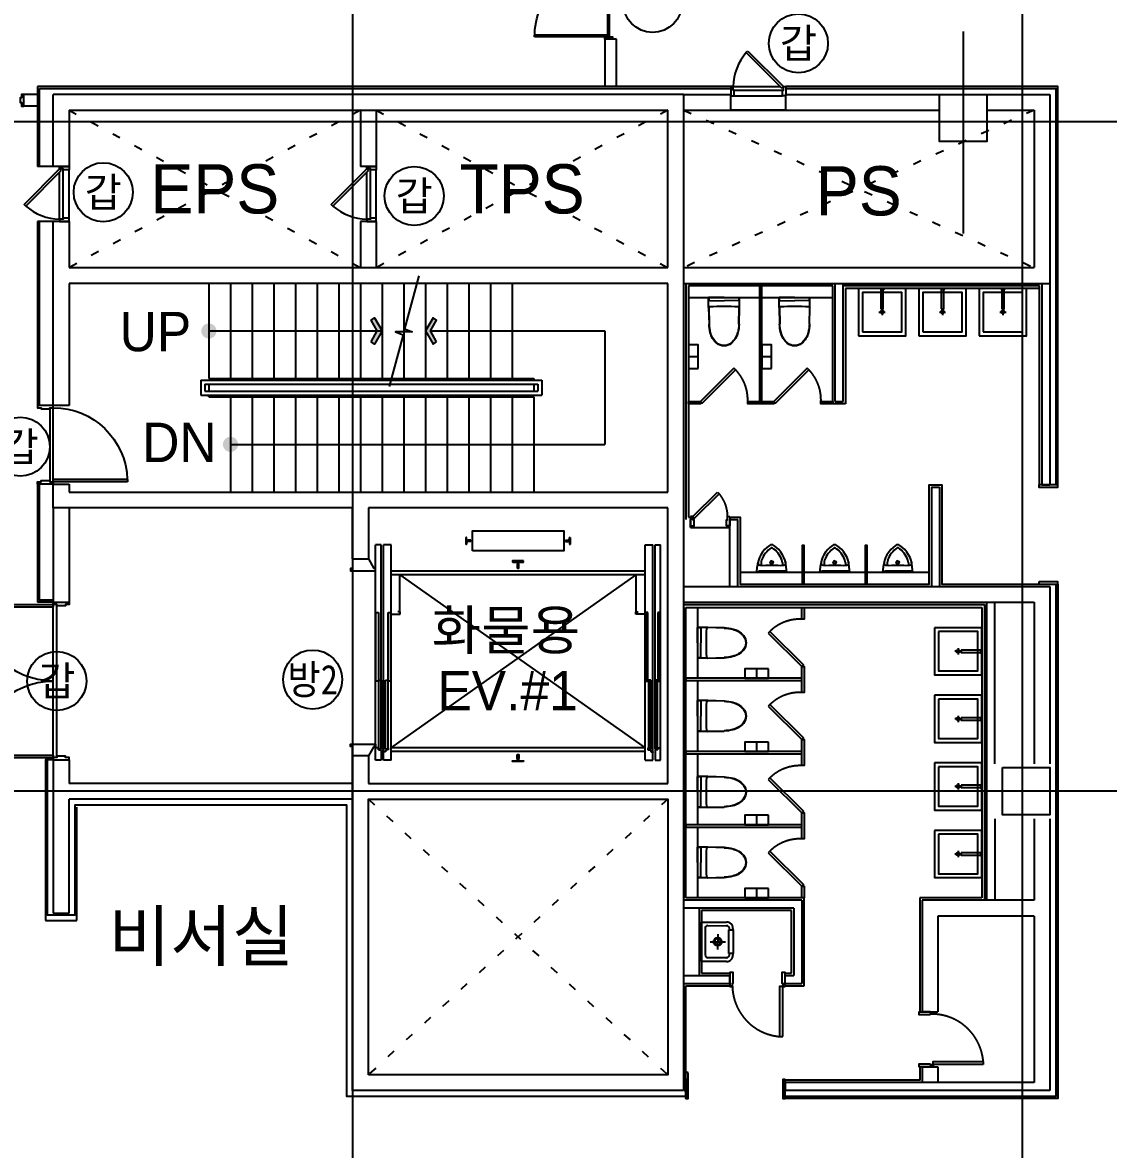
# Model space of a CAD drawing. Header units: metres. Extents: x 630750 to 860239, y 578133 to 726633.
# Drawn here: x 750314 to 764099, y 671261 to 685572 of the extents above; entities that cross this region are included whole.
import ezdxf
from ezdxf.enums import TextEntityAlignment as Align

# ---------------------------------------------------------------- set-up
doc = ezdxf.new("R2010")
doc.units = ezdxf.units.M
doc.header["$LTSCALE"] = 300
for name, pattern in [('DASHDOT', [25.4, 12.7, -6.35, 0, -6.35]), ('HID1', [0.375, 0.25, -0.125]), ('HIDDEN-1', [1.4, 0.35, -0.7, 0.35]), ('업무시설_xr-base$0$CONTINOUS', [0])]:
    doc.linetypes.add(name, pattern=pattern)
doc.layers.get('Defpoints').update_dxf_attribs({"color": 8})
for name, color, linetype in [('A-CEN-1', 1, 'Continuous'), ('A-CON', 2, 'Continuous'), ('A-DOR', 4, 'Continuous'), ('A-ELE-9', 9, 'Continuous'), ('A-ELEV', 4, 'Continuous'), ('A-ELEV-FIXT', 5, 'Continuous'), ('A-HAT-1', 9, 'Continuous'), ('A-HAT-2', 8, 'Continuous'), ('A-STAIR', 4, 'Continuous'), ('A-SYM1', 7, 'Continuous'), ('A-TXT', 3, 'Continuous'), ('A-TXT-S', 3, 'Continuous'), ('A-WAL-BLK', 3, 'Continuous'), ('A-WAL-DW', 7, 'Continuous'), ('A-WALL-CONC', 2, 'Continuous'), ('A-WIN-GLASS', 4, 'Continuous'), ('DOR', 4, 'Continuous'), ('elevator', 7, 'Continuous'), ('INT', 117, 'Continuous'), ('KUK-DOOR', 4, 'Continuous'), ('KUK-DOOR-FRAME', 4, 'Continuous'), ('KUK-TOILET-cubicle', 4, 'Continuous'), ('KUK-TOILET-equip', 5, 'Continuous'), ('KUK-TOILET-fu', 6, 'Continuous'), ('KUK-TOILET-wash', 6, 'Continuous'), ('KUK-WALL-DRYWALL', 4, 'Continuous'), ('KUK-WALL-FIN 1', 30, 'Continuous'), ('KUK-WALL-FIN2', 31, 'Continuous'), ('블럭', 7, 'Continuous')]:
    doc.layers.add(name, color=color, linetype=linetype)
doc.styles.add('TEXT', font='')
doc.styles.add('돋움', font='')
doc.styles.get('TEXT').set_extended_font_data('DotumChe')
doc.styles.get('돋움').set_extended_font_data('Dotum')

# ---------------------------------------------------------------- blocks, each defined once
blk = doc.blocks.new('dor-2000')
at = {"layer": 'A-DOR'}
for p, q in [((30, 1150), (30, 180)), ((31, 1150), (30, 1150)), ((60, 1150), (60, 180)), ((1940, 1150), (1940, 180)), ((1969, 1150), (1970, 1150)), ((1970, 1150), (1970, 180)), ((30, 180), (60, 180)), ((1940, 180), (1970, 180))]:
    blk.add_line(p, q, dxfattribs=at)
for points in [[(0, 180), (0, -20), (30, -20), (30, 25), (45, 25), (45, 135), (30, 135), (30, 180)], [(2000, 180), (2000, -20), (1970, -20), (1970, 25), (1955, 25), (1955, 135), (1970, 135), (1970, 180)]]:
    blk.add_lwpolyline(points, close=True, dxfattribs=at)
for centre, start, end in [((30, 180), 360, 90), ((1970, 180), 90, 180)]:
    blk.add_arc(centre, 970, start, end, dxfattribs=at)
at = {"layer": 'DOR', "color": 9}
for points in [[(1970, 180), (30, 180)], [(1970, 135), (30, 135)]]:
    blk.add_lwpolyline(points, dxfattribs=at)
blk = doc.blocks.new('DOOR_GLASS2')
at = {"layer": 'A-DOR', "color": 5}
blk.add_arc((2877563, 589745), 940, 16.6479, 106.6479, dxfattribs=at)
at = {"layer": 'A-WIN-GLASS'}
for p, q in [((2877557, 589764), (2878457, 590033)), ((2877563, 589745), (2878463, 590014)), ((2878463, 590014), (2878458, 590033)), ((2877563, 589745), (2877557, 589764))]:
    blk.add_line(p, q, dxfattribs=at)
for points in [[(2877341, 590659), (2877333, 590688), (2877237, 590660), (2877246, 590631), (2877341, 590659)], [(2877619, 589730), (2877611, 589759), (2877515, 589730), (2877524, 589701), (2877619, 589730)]]:
    blk.add_lwpolyline(points, dxfattribs=at)
at = {"layer": 'DOR', "color": 8}
for p, q in [((2877553, 589742), (2877284, 590642)), ((2877572, 589747), (2877303, 590648))]:
    blk.add_line(p, q, dxfattribs=at)
blk = doc.blocks.new('dor-1000x200conc')
at = {"layer": 'A-DOR'}
for p, q in [((30, 1140), (30, 200)), ((60, 1140), (30, 1140)), ((60, 1140), (60, 200)), ((30, 200), (60, 200))]:
    blk.add_line(p, q, dxfattribs=at)
for points in [[(0, 200), (0, 0), (30, 0), (30, 45), (45, 45), (45, 155), (30, 155), (30, 200)], [(1000, 200), (1000, 0), (970, 0), (970, 45), (955, 45), (955, 155), (970, 155), (970, 200)]]:
    blk.add_lwpolyline(points, close=True, dxfattribs=at)
blk.add_arc((30, 200), 940, 0, 88.1729, dxfattribs=at)
at = {"layer": 'DOR', "color": 9}
for points in [[(30, 200), (970, 200)], [(955, 155), (45, 155)]]:
    blk.add_lwpolyline(points, dxfattribs=at)
blk = doc.blocks.new('dor-700')
at = {"layer": 'A-DOR'}
for p, q in [((197, 553), (218, 574)), ((218, 574), (670, 123)), ((197, 553), (649, 102)), ((670, 123), (649, 102))]:
    blk.add_line(p, q, dxfattribs=at)
for points in [[(0, 123), (0, 3), (45, 3), (45, 78), (30, 78), (30, 123)], [(700, 123), (700, 3), (655, 3), (655, 78), (670, 78), (670, 123)]]:
    blk.add_lwpolyline(points, close=True, dxfattribs=at)
blk.add_arc((715, 104), 686, 139.1042, 178.3732, dxfattribs=at)
at = {"layer": 'DOR', "color": 9}
for points in [[(30, 123), (627, 123)], [(45, 78), (655, 78)], [(45, 3), (655, 3)]]:
    blk.add_lwpolyline(points, dxfattribs=at)
blk = doc.blocks.new('화물1')
at = {"layer": 'A-ELEV-FIXT'}
for p, q in [((2227693, 525810), (2227693, 525721)), ((2227697, 525810), (2227693, 525810)), ((2227704, 525775), (2227700, 525807)), ((2229005, 525775), (2229009, 525807)), ((2229013, 525810), (2229017, 525810)), ((2229017, 525810), (2229017, 525721)), ((2226546, 522981), (2226546, 525715)), ((2226616, 525715), (2226546, 525715)), ((2226616, 523121), (2226616, 525715)), ((2226646, 522981), (2226646, 525715)), ((2226742, 525715), (2226646, 525715)), ((2226742, 522981), (2226742, 525715)), ((2227697, 525721), (2227693, 525721)), ((2227704, 525756), (2227700, 525725)), ((2227718, 525770), (2227709, 525770)), ((2227718, 525761), (2227709, 525761)), ((2227754, 525774), (2227723, 525774)), ((2227754, 525758), (2227723, 525758)), ((2227755, 525773), (2227754, 525774)), ((2227754, 525758), (2227755, 525759)), ((2227755, 525773), (2227755, 525759)), ((2228955, 525773), (2228956, 525774)), ((2228955, 525773), (2228955, 525759)), ((2228956, 525758), (2228955, 525759)), ((2228956, 525774), (2228987, 525774)), ((2228956, 525758), (2228987, 525758)), ((2228991, 525770), (2229000, 525770)), ((2228991, 525761), (2229000, 525761)), ((2229005, 525756), (2229009, 525725)), ((2229013, 525721), (2229017, 525721)), ((2229968, 522981), (2229968, 525715)), ((2229968, 525715), (2230064, 525715)), ((2230064, 522981), (2230064, 525715)), ((2230094, 523121), (2230094, 525715)), ((2230094, 525715), (2230164, 525715)), ((2230164, 522981), (2230164, 525715)), ((2229968, 525381), (2226742, 525381)), ((2229968, 525336), (2226742, 525336)), ((2226855, 524866), (2226855, 525336)), ((2229855, 524866), (2229855, 525336)), ((2226742, 524866), (2226752, 524866)), ((2226742, 524836), (2226742, 524866)), ((2226742, 524836), (2226860, 524836)), ((2226860, 524866), (2226830, 524866)), ((2226860, 524836), (2226860, 524866)), ((2229850, 524836), (2229850, 524866)), ((2229850, 524866), (2229880, 524866)), ((2229968, 524836), (2229850, 524836)), ((2229968, 524866), (2229958, 524866)), ((2229968, 524836), (2229968, 524866)), ((2226582, 523136), (2226547, 523136)), ((2226582, 523111), (2226582, 523136)), ((2226582, 523111), (2226616, 523111)), ((2226616, 523111), (2226616, 522981)), ((2226646, 523086), (2226646, 523076)), ((2226670, 523086), (2226646, 523086)), ((2226706, 523111), (2226670, 523111)), ((2226670, 523111), (2226670, 523086)), ((2226706, 523136), (2226706, 523111)), ((2229968, 523136), (2226742, 523136)), ((2229968, 523091), (2226742, 523091)), ((2230004, 523136), (2230004, 523111)), ((2230004, 523111), (2230040, 523111)), ((2230040, 523111), (2230040, 523086)), ((2230040, 523086), (2230064, 523086)), ((2230064, 523086), (2230064, 523076)), ((2230128, 523111), (2230094, 523111)), ((2230094, 523111), (2230094, 522981)), ((2230128, 523111), (2230128, 523136)), ((2230128, 523136), (2230163, 523136)), ((2226616, 522981), (2226546, 522981)), ((2226742, 522981), (2226646, 522981)), ((2229968, 522981), (2230064, 522981)), ((2230094, 522981), (2230164, 522981))]:
    blk.add_line(p, q, dxfattribs=at)
at = {"layer": 'A-ELEV-FIXT', "color": 8}
for p, q in [((2226742, 523136), (2229855, 525336)), ((2226855, 525336), (2229968, 523136))]:
    blk.add_line(p, q, dxfattribs=at)
at = {"layer": 'A-ELEV-FIXT', "linetype": 'Continuous'}
for p, q in [((2226551, 523983), (2226551, 524858)), ((2226551, 524858), (2226581, 524858)), ((2226581, 524858), (2226581, 523983)), ((2226707, 523983), (2226707, 524858)), ((2226707, 524858), (2226737, 524858)), ((2226737, 524858), (2226737, 523983)), ((2230003, 524858), (2229973, 524858)), ((2229973, 524858), (2229973, 523983)), ((2230003, 523983), (2230003, 524858)), ((2230159, 524858), (2230129, 524858)), ((2230129, 524858), (2230129, 523983)), ((2230159, 523983), (2230159, 524858)), ((2226581, 523983), (2226551, 523983)), ((2226587, 523121), (2226587, 523996)), ((2226587, 523996), (2226616, 523996)), ((2226616, 523996), (2226616, 523121)), ((2226671, 523121), (2226671, 523996)), ((2226671, 523996), (2226701, 523996)), ((2226701, 523996), (2226701, 523121)), ((2226737, 523983), (2226707, 523983)), ((2229973, 523983), (2230003, 523983)), ((2230009, 523996), (2230009, 523121)), ((2230039, 523996), (2230009, 523996)), ((2230039, 523121), (2230039, 523996)), ((2230094, 523996), (2230094, 523121)), ((2230123, 523996), (2230094, 523996)), ((2230123, 523121), (2230123, 523996)), ((2230129, 523983), (2230159, 523983)), ((2226616, 523121), (2226587, 523121)), ((2226701, 523121), (2226671, 523121)), ((2230009, 523121), (2230039, 523121)), ((2230094, 523121), (2230123, 523121))]:
    blk.add_line(p, q, dxfattribs=at)
at = {"layer": 'A-ELEV-FIXT'}
blk.add_lwpolyline([(2227775, 525641), (2227775, 525891), (2228935, 525891), (2228935, 525641)], close=True, dxfattribs=at)
for points in [[(2228425, 525510), (2228285, 525510), (2228285, 525499, 0.396891), (2228287, 525497), (2228345, 525494), (2228348, 525491), (2228348, 525475), (2228345, 525471), (2228345, 525422), (2228346, 525421), (2228363, 525421), (2228364, 525422), (2228364, 525471), (2228361, 525475), (2228361, 525491), (2228364, 525494), (2228422, 525497, 0.396891), (2228425, 525499)], [(2228425, 522962), (2228285, 522962), (2228285, 522972, -0.396891), (2228287, 522974), (2228345, 522977), (2228348, 522981), (2228348, 522997), (2228345, 523000), (2228345, 523050), (2228346, 523051), (2228363, 523051), (2228364, 523050), (2228364, 523000), (2228361, 522997), (2228361, 522981), (2228364, 522977), (2228422, 522974, -0.396891), (2228425, 522972)]]:
    blk.add_lwpolyline(points, format="xyb", close=True, dxfattribs=at)
for centre, radius, start, end in [((2227697, 525807), 3.5, 0, 90), ((2229013, 525807), 3.5, 90, 180), ((2227697, 525725), 3.5, 270, 0), ((2227709, 525775), 5, 180, 270), ((2227709, 525775), 5, 180, 270), ((2227709, 525756), 5, 90, 180), ((2227709, 525756), 5, 90, 180), ((2227718, 525775), 5, 270, 339.5127), ((2227718, 525756), 5, 20.4873, 90), ((2228991, 525775), 5, 200.4873, 270), ((2228991, 525756), 5, 90, 159.5127), ((2229000, 525775), 5, 270, 0), ((2229000, 525775), 5, 270, 0), ((2229000, 525756), 5, 0, 90), ((2229000, 525756), 5, 0, 90), ((2229013, 525725), 3.5, 180, 270)]:
    blk.add_arc(centre, radius, start, end, dxfattribs=at)
blk = doc.blocks.new('TO')
at = {"layer": 'KUK-TOILET-fu'}
for p, q in [((-380183, 185922), (-379979, 185866)), ((-380182, 185919), (-379978, 185863)), ((-379979, 185866), (-379857, 185829)), ((-379900, 185827), (-379953, 185654)), ((-379914, 185642), (-379857, 185829)), ((-379888, 185833), (-379859, 185825)), ((-380005, 185480), (-379953, 185654)), ((-379914, 185642), (-379971, 185454)), ((-380093, 185491), (-380293, 185558)), ((-380090, 185493), (-380290, 185560)), ((-380093, 185491), (-379971, 185454)), ((-379999, 185468), (-379970, 185459))]:
    blk.add_line(p, q, dxfattribs=at)
for centre, radius, start, end in [((-380304, 185682), 258, 87.3334, 122.4143), ((-380302, 185681), 255, 87.3334, 122.4143), ((-380316, 185437), 503, 74.6507, 87.3334), ((-380314, 185437), 500, 74.6507, 87.3334), ((-380366, 185779), 143, 163.12, 203.8257), ((-380364, 185778), 140, 163.12, 203.8257), ((-380366, 185779), 143, 122.4143, 163.12), ((-380364, 185778), 140, 122.4143, 163.12), ((-383595, 186759), 3736, 343.12, 345.9346), ((-379982, 185854), 13, 71.7775, 74.6507), ((-379980, 185853), 10, 345.9346, 74.6507), ((-379891, 185824), 10, 73.12, 163.12), ((-380261, 185825), 258, 203.8257, 238.9066), ((-380259, 185825), 255, 203.8257, 238.9066), ((-383595, 186759), 3736, 340.3054, 343.12), ((-380134, 186035), 503, 238.9066, 251.5893), ((-380132, 186035), 500, 238.9066, 251.5893), ((-380089, 185504), 13, 251.5893, 254.4625), ((-380087, 185503), 10, 251.5893, 340.3054), ((-379996, 185477), 10, 163.12, 253.12)]:
    blk.add_arc(centre, radius, start, end, dxfattribs=at)
blk = doc.blocks.new('TO2')
at = {"layer": 'KUK-TOILET-fu'}
for p, q in [((-383176, 186200), (-383176, 186580)), ((-383176, 186580), (-383107, 186573)), ((-383163, 186560), (-383176, 186560)), ((-383163, 186220), (-383163, 186560)), ((-383054, 186524), (-383087, 186524)), ((-383044, 186562), (-383067, 186562)), ((-383061, 186405), (-383061, 186375)), ((-383055, 186411), (-383052, 186411)), ((-383055, 186369), (-383052, 186369)), ((-383163, 186220), (-383176, 186220)), ((-383176, 186200), (-383107, 186206)), ((-383054, 186255), (-383087, 186255)), ((-383044, 186217), (-383067, 186217))]:
    blk.add_line(p, q, dxfattribs=at)
for centre, radius, start, end in [((-383127, 186222), 352, 33.7785, 86.7014), ((-383067, 186542), 20, 90, 178.5039), ((-377227, 186505), 5860, 179.6271, 181.1233), ((-383054, 186424), 100, 70.2929, 90), ((-383044, 186512), 50, 74.0732, 90), ((-383127, 186222), 315, 33.7785, 70.2929), ((-383127, 186558), 352, 273.2986, 326.2215), ((-377227, 186275), 5860, 178.8767, 180.3729), ((-383055, 186405), 6, 90, 180), ((-383055, 186375), 6, 180, 270), ((-383052, 186390), 21, 270, 90), ((-383127, 186558), 315, 289.7071, 326.2215), ((-382876, 186390), 13, 0, 33.7785), ((-382876, 186390), 13, 326.2215, 0), ((-382876, 186390), 50, 0, 33.7785), ((-382876, 186390), 50, 326.2215, 0), ((-383067, 186237), 20, 181.4961, 270), ((-383054, 186355), 100, 270, 289.7071), ((-383044, 186267), 50, 270, 285.9268)]:
    blk.add_arc(centre, radius, start, end, dxfattribs=at)
blk = doc.blocks.new('TO3')
at = {"layer": 'KUK-TOILET-fu'}
for p, q in [((-379065, 186769), (-378973, 187072)), ((-379000, 186833), (-378930, 187059)), ((-378886, 187082), (-378869, 187077)), ((-378873, 187125), (-378856, 187120)), ((-378871, 187073), (-378855, 187124)), ((-378582, 186985), (-378871, 187073)), ((-378855, 187124), (-378567, 187036)), ((-378861, 186921), (-378675, 186863)), ((-378797, 186799), (-378740, 186985)), ((-378540, 186940), (-378609, 186714)), ((-378495, 186926), (-378587, 186623)), ((-378567, 187036), (-378582, 186985)), ((-378581, 186989), (-378564, 186984)), ((-378568, 187032), (-378548, 187025)), ((-378587, 186623), (-379065, 186769)), ((-378976, 186789), (-378654, 186690))]:
    blk.add_line(p, q, dxfattribs=at)
for radius in [53.1, 39.9]:
    blk.add_circle((-378768, 186892), radius, dxfattribs=at)
for centre, radius, start, end in [((-378897, 187049), 79.8, 73, 163), ((-378897, 187049), 35.5, 73, 163), ((-378574, 186950), 35.5, 343, 73), ((-378571, 186949), 79.8, 343, 73), ((-378966, 186822), 35.5, 163, 253), ((-378643, 186724), 35.5, 253, 343)]:
    blk.add_arc(centre, radius, start, end, dxfattribs=at)

msp = doc.modelspace()

# ---------------------------------------------------------------- hatches: boundary and pattern name
at = {"layer": 'A-SYM1'}
for points in [[(754784.009, 681490.008), (754737.821, 681516.674), (754817.821, 681655.239), (754737.821, 681793.803), (754784.009, 681820.469), (754879.405, 681655.239)], [(755524.801, 681490.008), (755570.989, 681516.674), (755490.989, 681655.239), (755570.989, 681793.803), (755524.801, 681820.469), (755429.405, 681655.239)]]:
    msp.add_hatch(color=7, dxfattribs=at).paths.add_polyline_path(points)
h = msp.add_hatch(color=7, dxfattribs=at)
edge = h.paths.add_edge_path()
edge.add_arc((752679.576, 681655.212), 96, 360, 540)
edge.add_arc((752679.576, 681655.212), 96, 540, 720)
h = msp.add_hatch(color=7, dxfattribs=at)
edge = h.paths.add_edge_path()
edge.add_arc((752954.405, 680215.212), 96, 360, 540)
edge.add_arc((752954.405, 680215.212), 96, 540, 720)

# ---------------------------------------------------------------- linework, layer by layer
at = {"layer": 'A-CEN-1', "linetype": 'Continuous'}
for p, q in [((754504.406, 706258.825, 0), (754504.406, 599969.631, 0)), ((763004.405, 706258.824, 0), (763004.405, 624363.941, 0)), ((763004.406, 706258.825, 0), (763004.406, 599969.631, 0)), ((762254.405, 685460.485, 0), (762254.405, 682893.842, 0)), ((795684.429, 684310.238, 0), (657202.595, 684310.239, 0)), ((795684.429, 675810.238, 0), (657202.595, 675810.239, 0))]:
    msp.add_line(p, q, dxfattribs=at)
at = {"layer": 'A-CON'}
for p, q in [((754504.405, 678760.042, 0), (754704.406, 678760.042, 0)), ((754704.405, 676260.044, 0), (754504.405, 676260.044, 0))]:
    msp.add_line(p, q, dxfattribs=at)
at = {"layer": 'A-CON', "elevation": 0}
for points in [[(761954.405, 684660.239), (762554.405, 684660.239), (762554.405, 684060.239), (761954.405, 684060.239)], [(762754.405, 676110.239), (763354.405, 676110.239), (763354.405, 675510.239), (762754.405, 675510.239)]]:
    msp.add_lwpolyline(points, close=True, dxfattribs=at)
at = {"layer": 'A-DOR'}
msp.add_line((750344.562, 684569.813, 0), (750345.2, 684569.813, 0), dxfattribs=at)
at = {"layer": 'A-DOR', "elevation": 0}
msp.add_lwpolyline([(750329.405, 684510.239), (750329.405, 684660.239), (750299.405, 684660.239), (750299.405, 684615.239), (750284.405, 684615.239), (750284.405, 684555.239), (750299.405, 684555.239), (750299.405, 684510.239)], close=True, dxfattribs=at)
at = {"layer": 'A-ELE-9'}
msp.add_line((760004.408, 684460.239, 0), (759304.408, 684460.239, 0), dxfattribs=at)
at = {"layer": 'A-ELEV'}
for p, q in [((754504.408, 678760.042, 0), (754504.394, 678640.042, 0)), ((754704.408, 678760.042, 0), (754774.246, 678640.042, 0)), ((754504.408, 676260.044, 0), (754504.408, 676380.042, 0)), ((754774.246, 676380.042, 0), (754704.406, 676260.044, 0))]:
    msp.add_line(p, q, dxfattribs=at)
at = {"layer": 'A-ELEV', "elevation": 0}
for points in [[(754512.619, 678640.042), (754479.406, 678640.042), (754479.406, 678610.042), (754795.546, 678610.042), (754795.546, 678640.042), (754774.246, 678640.042)], [(754512.619, 676380.042), (754479.406, 676380.042), (754479.406, 676410.042), (754795.546, 676410.042), (754795.546, 676380.042), (754774.246, 676380.042)]]:
    msp.add_lwpolyline(points, dxfattribs=at)
at = {"layer": 'A-HAT-1', "color": 8, "linetype": 'HIDDEN-1'}
for p, q in [((754604.573, 684460.431, 0), (750904.573, 682460.303, 0)), ((750904.573, 684460.431, 0), (754604.573, 682460.303, 0)), ((758504.573, 684460.431, 0), (754804.573, 682460.303, 0)), ((754804.573, 684460.431, 0), (758504.573, 682460.303, 0))]:
    msp.add_line(p, q, dxfattribs=at)
at = {"layer": 'A-HAT-1', "color": 8, "linetype": 'HIDDEN-1', "elevation": 0}
for points in [[(758704.573, 684460.56), (763154.401, 682460.239)], [(763154.401, 684460.239), (758704.573, 682460.239)], [(758504.408, 675710.23), (754704.41, 672210.23)], [(754704.41, 675710.23), (758504.408, 672210.23)]]:
    msp.add_lwpolyline(points, dxfattribs=at)
at = {"layer": 'A-HAT-2'}
msp.add_line((758794.397, 679160.489), (759294.397, 679160.489), dxfattribs=at)
at = {"layer": 'A-STAIR'}
for p, q in [((752679.575, 682260.239, 0), (752679.575, 681050.239, 0)), ((752954.575, 682260.239, 0), (752954.575, 681050.239, 0)), ((753229.575, 682260.239, 0), (753229.575, 681050.239, 0)), ((753504.575, 682260.239, 0), (753504.575, 681050.239, 0)), ((753779.575, 682260.239, 0), (753779.575, 681050.239, 0)), ((754054.575, 682260.239, 0), (754054.575, 681050.239, 0)), ((754329.575, 682260.239, 0), (754329.575, 681050.239, 0)), ((754604.575, 682260.239, 0), (754604.575, 681050.239, 0)), ((754879.575, 682260.239, 0), (754879.575, 681050.239, 0)), ((755154.575, 682260.239, 0), (755154.575, 681050.239, 0)), ((755429.575, 682260.239, 0), (755429.575, 681050.239, 0)), ((755704.575, 682260.239, 0), (755704.575, 681050.239, 0)), ((755979.575, 682260.239, 0), (755979.575, 681050.239, 0)), ((756254.575, 682260.239, 0), (756254.575, 681050.239, 0)), ((756529.575, 682260.239, 0), (756529.575, 681050.239, 0)), ((752579.575, 681030.43, 0), (752579.575, 680840.43, 0)), ((752579.575, 681030.239, 0), (756904.575, 681030.239, 0)), ((752629.575, 680980.43, 0), (752629.575, 680890.43, 0)), ((752629.575, 680980.239, 0), (756854.575, 680980.239, 0)), ((752679.575, 681050.239, 0), (756804.575, 681050.239, 0)), ((752679.575, 680980.239, 0), (752679.575, 680890.239, 0)), ((756804.575, 681050.239, 0), (756804.575, 681030.239, 0)), ((756804.575, 680980.239, 0), (756804.575, 680890.239, 0)), ((756854.575, 680980.239, 0), (756854.575, 680890.239, 0)), ((756904.575, 681030.239, 0), (756904.575, 680840.239, 0)), ((752579.575, 680840.239, 0), (756904.575, 680840.239, 0)), ((752629.575, 680890.239, 0), (756854.575, 680890.239, 0)), ((752679.575, 680820.239, 0), (752679.575, 680840.239, 0)), ((752679.575, 680820.239, 0), (756804.575, 680820.239, 0)), ((752954.575, 680820.239, 0), (752954.575, 679610.239, 0)), ((753229.575, 680820.239, 0), (753229.575, 679610.239, 0)), ((753504.575, 680820.239, 0), (753504.575, 679610.239, 0)), ((753779.575, 680820.239, 0), (753779.575, 679610.239, 0)), ((754054.575, 680820.239, 0), (754054.575, 679610.239, 0)), ((754329.575, 680820.239, 0), (754329.575, 679610.239, 0)), ((754604.575, 680820.239, 0), (754604.575, 679610.239, 0)), ((754879.575, 680820.239, 0), (754879.575, 679610.239, 0)), ((755154.575, 680820.239, 0), (755154.575, 679610.239, 0)), ((755429.575, 680820.239, 0), (755429.575, 679610.239, 0)), ((755704.575, 680820.239, 0), (755704.575, 679610.239, 0)), ((755979.575, 680820.239, 0), (755979.575, 679610.239, 0)), ((756254.575, 680820.239, 0), (756254.575, 679610.239, 0)), ((756529.575, 680820.239, 0), (756529.575, 679610.239, 0)), ((756804.575, 680820.239, 0), (756804.575, 679610.239, 0))]:
    msp.add_line(p, q, dxfattribs=at)
at = {"layer": 'A-SYM1', "color": 7}
for p, q in [((752679.575, 681655.239, 0), (754879.405, 681655.239, 0)), ((755490.989, 681655.239, 0), (757704.405, 681655.239, 0)), ((757704.405, 681655.239, 0), (757704.405, 680215.239, 0)), ((752954.405, 680215.239, 0), (757704.405, 680215.239, 0))]:
    msp.add_line(p, q, dxfattribs=at)
at = {"layer": 'A-SYM1', "color": 7, "elevation": 0}
msp.add_lwpolyline([(755345.086, 682357.239), (755164.702, 681684.04), (755258.895, 681646.242), (755050.255, 681646.242), (755144.447, 681608.444), (754968.433, 680951.551)], dxfattribs=at)
for points in [[(754737.821, 681516.674), (754817.821, 681655.239), (754737.821, 681793.803), (754784.009, 681820.469), (754879.405, 681655.239), (754784.009, 681490.008)], [(755570.989, 681516.674), (755490.989, 681655.239), (755570.989, 681793.803), (755524.801, 681820.469), (755429.405, 681655.239), (755524.801, 681490.008)]]:
    msp.add_lwpolyline(points, close=True, dxfattribs=at)
at = {"layer": 'A-WAL-BLK'}
for p, q in [((758704.405, 684660.239, 0), (759304.408, 684660.239, 0)), ((759304.408, 684460.236, 0), (759304.408, 684660.238, 0)), ((760004.408, 684660.239, 0), (761954.405, 684660.239, 0)), ((760004.408, 684460.236, 0), (760004.408, 684660.238, 0)), ((762554.405, 684660.239, 0), (763354.401, 684660.239, 0)), ((763354.401, 684660.239, 0), (763354.401, 682260.494, 0)), ((754604.571, 684460.56, 0), (754604.571, 683745.182, 0)), ((754804.571, 684460.56, 0), (754804.571, 683745.182, 0)), ((758704.405, 684460.239, 0), (761954.405, 684460.239, 0)), ((762554.405, 684460.239, 0), (763154.401, 684460.239, 0)), ((763154.401, 684460.239, 0), (763154.401, 682460.239, 0)), ((754804.572, 683745.182, 0), (754604.571, 683745.182, 0)), ((754604.571, 683045.182, 0), (754604.571, 682460.239, 0)), ((754804.571, 683045.182, 0), (754604.571, 683045.182, 0)), ((754804.571, 683045.182, 0), (754804.571, 682460.239, 0)), ((758704.405, 682460.239, 0), (763154.401, 682460.239, 0)), ((758704.402, 682260.494, 0), (763354.401, 682260.494, 0)), ((760629.393, 680760.507), (760629.392, 682260.489)), ((760729.393, 680760.507), (760729.392, 682260.489)), ((763254.397, 682260.489), (763254.397, 679700.488)), ((763354.397, 682260.489), (763354.397, 679700.488)), ((760629.393, 680760.507), (760729.393, 680760.507)), ((761854.397, 679670.488), (761854.397, 678410.489)), ((761854.397, 679670.488), (761954.397, 679670.488)), ((761954.397, 679670.488), (761954.397, 678410.489)), ((763254.397, 679700.488), (763354.397, 679700.488)), ((750704.403, 679410.495, 0), (750704.403, 678210.233, 0)), ((750904.403, 679410.495, 0), (750904.403, 678210.233, 0)), ((758794.397, 679160.489), (758794.397, 679260.489)), ((759294.397, 678410.489), (759294.397, 679260.489)), ((759294.397, 679260.489), (759394.397, 679260.489)), ((759394.397, 678410.489), (759394.397, 679260.489)), ((758704.395, 678410.489), (763354.397, 678410.489)), ((763354.397, 678410.489), (763354.397, 676160.489)), ((758704.395, 678210.489), (763154.397, 678210.489)), ((762554.398, 674425.489), (762554.398, 678210.489)), ((762654.397, 676160.489), (762654.397, 678210.489)), ((763154.397, 678210.489), (763154.397, 676160.489)), ((750704.403, 676210.233, 0), (750904.403, 676210.234, 0)), ((750704.403, 676210.232, 0), (750704.403, 674260.209)), ((750904.403, 676210.233, 0), (750904.403, 675910.239, 0)), ((754504.405, 675910.239, 0), (750904.403, 675910.239, 0)), ((754504.405, 675710.239, 0), (750904.574, 675710.239, 0)), ((750904.574, 674260.209), (750904.574, 675710.23, 0)), ((762654.398, 675460.489), (762654.398, 674425.489)), ((763154.397, 675460.489), (763154.397, 674425.489)), ((763354.397, 675460.489), (763354.397, 672010.489)), ((760204.37, 674425.489), (758704.395, 674425.489)), ((760204.371, 674425.489), (760204.371, 673370.489)), ((761734.397, 674425.489), (761734.399, 673010.489)), ((763154.397, 674425.489), (761734.397, 674425.489)), ((750704.403, 674260.209), (750904.574, 674260.209)), ((760104.37, 674325.489), (758704.395, 674325.489)), ((758904.395, 674325.489), (758904.395, 673470.489)), ((760104.37, 674325.489), (760104.371, 673470.489)), ((761934.397, 674225.489), (761934.399, 673010.489)), ((763154.397, 674225.489), (761934.397, 674225.489)), ((763154.397, 674225.489), (763154.397, 672110.489)), ((758704.395, 673470.489), (759294.395, 673470.489)), ((758704.395, 673370.489), (759294.395, 673370.489)), ((759294.395, 673370.489), (759294.395, 673470.489)), ((759324.395, 673370.489), (759324.406, 673370.489)), ((759994.395, 673470.489), (760104.371, 673470.489)), ((759994.395, 673370.489), (759994.395, 673470.489)), ((759994.395, 673370.489), (760204.371, 673370.489)), ((761834.395, 673010.489), (761734.395, 673010.489)), ((761734.399, 673010.489), (761934.399, 673010.489)), ((761834.395, 672980.49), (761834.395, 672980.479)), ((761834.395, 672310.489), (761734.395, 672310.489)), ((761734.397, 672310.489), (761734.397, 672110.489)), ((761734.397, 672310.489), (761934.397, 672310.489)), ((761934.397, 672310.489), (761934.397, 672110.489)), ((759994.395, 672110.49), (759994.395, 672010.49)), ((763154.397, 672110.489), (759994.395, 672110.49)), ((763354.397, 672010.489), (759994.395, 672010.49))]:
    msp.add_line(p, q, dxfattribs=at)
at = {"layer": 'A-WAL-DW'}
for p, q in [((757854.574, 685360.56, 0), (757704.574, 685360.56, 0)), ((757704.574, 685360.56, 0), (757704.574, 684760.233, 0)), ((757854.574, 684760.233, 0), (757854.574, 685360.56, 0)), ((750504.571, 684660.239, 0), (750329.405, 684660.239, 0)), ((750329.405, 684510.239, 0), (750329.405, 684660.239, 0)), ((750504.571, 684510.239, 0), (750329.405, 684510.239, 0))]:
    msp.add_line(p, q, dxfattribs=at)
at = {"layer": 'A-WALL-CONC'}
for p, q in [((758704.377, 684660.438, 0), (750704.405, 684660.239, 0)), ((750704.405, 683745.19, 0), (750704.405, 684660.239, 0)), ((758704.377, 684660.558, 0), (758704.403, 672010.239, 0)), ((750904.405, 684460.239, 0), (750904.405, 683745.19, 0)), ((750905.16, 684460.114, 0), (758504.403, 684460.465, 0)), ((758504.403, 682460.239, 0), (758504.403, 684460.465, 0)), ((750904.405, 683745.19, 0), (750504.57, 683745.19, 0)), ((750904.405, 683045.19, 0), (750504.57, 683045.19, 0)), ((750704.405, 680710.239, 0), (750704.405, 683045.19, 0)), ((750904.405, 683045.182), (750904.405, 682460.239)), ((750904.405, 682460.239, 0), (758504.403, 682460.239, 0)), ((758504.403, 682260.239, 0), (750904.405, 682260.239, 0)), ((750904.405, 682260.239, 0), (750904.405, 680710.239, 0)), ((758504.403, 679610.239, 0), (758504.403, 682260.239, 0)), ((750904.405, 680710.239, 0), (750704.405, 680710.239, 0)), ((750704.405, 679410.239, 0), (750704.405, 679710.239, 0)), ((750704.405, 679710.239, 0), (750904.405, 679710.239, 0)), ((750904.405, 679710.239, 0), (750904.405, 679610.239, 0)), ((750904.405, 679610.239, 0), (758504.403, 679610.239, 0)), ((754504.405, 679410.239, 0), (750704.405, 679410.239, 0)), ((754504.405, 678760.042, 0), (754504.405, 679410.239, 0)), ((758504.403, 679410.239, 0), (754704.405, 679410.239, 0)), ((754704.405, 679410.239, 0), (754704.405, 678760.042, 0)), ((758504.403, 675910.239, 0), (758504.403, 679410.239, 0)), ((754504.405, 672010.239, 0), (754504.405, 676260.044, 0)), ((754704.405, 676260.044, 0), (754704.405, 675910.239, 0)), ((754704.405, 675910.239, 0), (758504.403, 675910.239, 0)), ((758704.403, 672010.239, 0), (754504.405, 672010.239, 0))]:
    msp.add_line(p, q, dxfattribs=at)
at = {"layer": 'A-WALL-CONC', "elevation": 0}
for points in [[(758504.573, 684460.431), (758504.403, 684460.431)], [(754704.405, 672210.239), (754704.405, 675710.239), (758504.403, 675710.239), (758504.403, 672210.239), (754704.405, 672210.239)]]:
    msp.add_lwpolyline(points, dxfattribs=at)
at = {"layer": 'Defpoints'}
for p, q in [((760211.897, 678590.489), (760236.897, 678590.489)), ((761011.897, 678590.489), (761036.897, 678590.489))]:
    msp.add_line(p, q, dxfattribs=at)
at = {"layer": 'INT', "linetype": 'HID1', "ltscale": 3, "elevation": 0}
msp.add_lwpolyline([(758714.403, 672010.494), (758764.403, 672010.494), (758764.403, 672240.494), (758714.403, 672240.494)], close=True, dxfattribs=at)
at = {"layer": 'KUK-DOOR'}
for points in [[(759343.655, 681184.778), (758919.389, 680760.515), (758940.602, 680739.302), (759364.868, 681163.564)], [(760273.655, 681184.774), (759849.389, 680760.511), (759870.602, 680739.298), (760294.868, 681163.56)], [(759780.119, 677819.749), (760204.381, 677395.483), (760225.594, 677416.696), (759801.332, 677840.962)], [(759780.115, 676889.749), (760204.377, 676465.483), (760225.591, 676486.696), (759801.328, 676910.962)], [(759780.111, 675959.749), (760204.373, 675535.483), (760225.587, 675556.696), (759801.324, 675980.962)], [(759780.107, 675029.749), (760204.369, 674605.483), (760225.583, 674626.696), (759801.32, 675050.962)], [(759964.391, 672695.486), (759964.394, 673330.486), (759924.394, 673330.486), (759924.391, 672695.486)], [(762509.399, 672340.494), (761874.399, 672340.49), (761874.399, 672380.491), (762509.399, 672380.494)]]:
    msp.add_lwpolyline(points, close=True, dxfattribs=at)
msp.add_lwpolyline([(759135.131, 679610.552), (759156.384, 679589.254), (758845.65, 679279.191), (758824.397, 679300.489), (759135.131, 679610.552)], dxfattribs=at)
at = {"layer": 'KUK-DOOR', "color": 1, "linetype": 'DASHDOT', "ltscale": 0.3}
for centre, radius, start, end in [((758971.368, 680781.559), 548.425, 357.8006685, 44.1507627), ((759901.368, 680781.555), 548.425, 357.8006685, 44.1507627), ((758824.397, 679300.489), 440, 0.0000342, 41.0170146), ((760183.337, 677447.462), 548.425, 87.8006685, 134.1507626), ((760183.333, 676517.462), 548.425, 87.8006685, 134.1507626), ((760183.329, 675587.462), 548.425, 87.8006685, 134.1507626), ((760183.325, 674657.462), 548.425, 87.8006685, 134.1507626)]:
    msp.add_arc(centre, radius, start, end, dxfattribs=at)
at = {"layer": 'KUK-DOOR', "color": 1, "linetype": 'DASHDOT'}
for centre, start, end in [((759980.457, 673349.422), 181.6530352, 265.099642), ((761855.462, 672324.428), 4.900358, 88.3469648)]:
    msp.add_arc(centre, 656.336, start, end, dxfattribs=at)
at = {"layer": 'KUK-DOOR-FRAME'}
for points in [[(758794.397, 679300.489), (758794.397, 679180.489), (758839.397, 679180.489), (758839.397, 679255.489), (758824.397, 679255.489), (758824.397, 679300.489)], [(759294.397, 679300.49), (759294.397, 679180.49), (759249.397, 679180.49), (759249.397, 679255.49), (759264.397, 679255.49), (759264.397, 679300.49)]]:
    msp.add_lwpolyline(points, close=True, dxfattribs=at)
for points in [[(759324.394, 673330.489), (759324.395, 673372.489), (759334.395, 673372.489), (759334.395, 673510.489), (759294.395, 673510.489), (759294.394, 673330.489), (759324.394, 673330.489)], [(759994.394, 673330.485), (759994.395, 673510.485), (759954.395, 673510.486), (759954.394, 673372.486), (759964.395, 673372.486), (759964.394, 673330.486), (759994.394, 673330.485)], [(761874.395, 672980.49), (761832.395, 672980.49), (761832.395, 672970.49), (761694.395, 672970.489), (761694.395, 673010.489), (761874.395, 673010.49), (761874.395, 672980.49)], [(761874.399, 672310.49), (761694.399, 672310.489), (761694.399, 672350.489), (761832.399, 672350.49), (761832.399, 672340.49), (761874.399, 672340.49), (761874.399, 672310.49)]]:
    msp.add_lwpolyline(points, dxfattribs=at)
at = {"layer": 'KUK-TOILET-cubicle'}
for points in [[(759699.396, 680760.512), (759699.402, 682230.501), (759669.402, 682230.501), (759669.396, 680760.512)], [(758919.389, 680760.515), (758919.389, 680730.515), (758769.396, 680730.516), (758769.396, 680760.516)], [(759849.389, 680760.511), (759849.389, 680730.511), (759519.389, 680730.513), (759519.389, 680760.513)], [(760599.392, 680760.507), (760599.392, 680730.507), (760449.389, 680730.509), (760449.389, 680760.509)], [(760204.385, 678145.496), (760234.399, 678145.496), (760234.384, 677995.483), (760204.384, 677995.483)], [(760204.381, 677395.483), (760234.381, 677395.483), (760234.38, 677065.483), (760204.38, 677065.483)], [(760204.381, 677245.49), (758734.391, 677245.496), (758734.391, 677215.496), (760204.38, 677215.49)], [(760204.377, 676465.483), (760234.377, 676465.483), (760234.376, 676135.483), (760204.376, 676135.483)], [(760204.377, 676315.486), (758734.388, 676315.492), (758734.387, 676285.492), (760204.376, 676285.486)], [(760204.373, 675535.483), (760234.373, 675535.483), (760234.372, 675205.483), (760204.372, 675205.483)], [(760204.373, 675385.49), (758734.384, 675385.496), (758734.383, 675355.496), (760204.373, 675355.49)], [(760204.369, 674605.483), (760234.369, 674605.483), (760234.369, 674455.49), (760204.369, 674455.49)]]:
    msp.add_lwpolyline(points, close=True, dxfattribs=at)
at = {"layer": 'KUK-TOILET-equip'}
for p, q in [((758769.396, 681330.513), (758889.396, 681330.512)), ((759699.396, 681330.509), (759819.396, 681330.508)), ((759634.384, 677245.49), (759634.384, 677365.49)), ((759634.38, 676315.49), (759634.38, 676435.49)), ((759634.376, 675385.49), (759634.376, 675505.49)), ((759634.372, 674455.49), (759634.373, 674575.49))]:
    msp.add_line(p, q, dxfattribs=at)
for points in [[(761200.642, 682185.489), (761250.642, 682185.489), (761250.642, 682195.489), (761200.642, 682195.489)], [(761210.642, 681935.489), (761240.642, 681935.489), (761240.642, 682185.489), (761210.642, 682185.489)], [(761966.895, 682185.489), (762016.895, 682185.489), (762016.895, 682195.489), (761966.895, 682195.489)], [(761976.895, 681935.489), (762006.895, 681935.489), (762006.895, 682185.489), (761976.895, 682185.489)], [(762733.147, 682185.49), (762783.147, 682185.49), (762783.147, 682195.49), (762733.147, 682195.49)], [(762743.147, 681935.49), (762773.147, 681935.49), (762773.147, 682185.49), (762743.147, 682185.49)], [(758889.395, 681180.512), (758889.396, 681480.512), (758769.396, 681480.513), (758769.395, 681180.513)], [(759819.395, 681180.508), (759819.396, 681480.508), (759699.396, 681480.509), (759699.395, 681180.509)], [(762229.398, 677602.489), (762229.398, 677572.489), (762479.398, 677572.489), (762479.398, 677602.489)], [(762479.398, 677612.489), (762479.398, 677562.489), (762489.398, 677562.489), (762489.398, 677612.489)], [(759784.384, 677365.489), (759484.384, 677365.49), (759484.384, 677245.49), (759784.384, 677245.489)], [(762229.398, 676744.489), (762229.398, 676714.489), (762479.398, 676714.489), (762479.398, 676744.489)], [(762479.398, 676754.489), (762479.398, 676704.489), (762489.398, 676704.489), (762489.398, 676754.489)], [(759784.38, 676435.489), (759484.38, 676435.49), (759484.38, 676315.49), (759784.38, 676315.489)], [(762229.398, 675886.489), (762229.398, 675856.489), (762479.398, 675856.489), (762479.398, 675886.489)], [(762479.398, 675896.489), (762479.398, 675846.489), (762489.398, 675846.489), (762489.398, 675896.489)], [(759784.376, 675505.489), (759484.376, 675505.49), (759484.376, 675385.49), (759784.376, 675385.489)], [(762229.398, 675028.489), (762229.398, 674998.489), (762479.398, 674998.489), (762479.398, 675028.489)], [(762479.398, 675038.489), (762479.398, 674988.489), (762489.398, 674988.489), (762489.398, 675038.489)], [(759784.373, 674575.489), (759484.373, 674575.49), (759484.372, 674455.49), (759784.372, 674455.489)]]:
    msp.add_lwpolyline(points, close=True, dxfattribs=at)
at = {"layer": 'KUK-TOILET-wash', "color": 1}
for p, q in [((761225.642, 681935.489), (761225.642, 681855.489)), ((761991.895, 681935.49), (761991.895, 681855.49)), ((762758.147, 681935.49), (762758.147, 681855.49)), ((761185.642, 681895.489), (761265.642, 681895.489)), ((761951.895, 681895.49), (762031.895, 681895.49)), ((762718.147, 681895.49), (762798.147, 681895.49)), ((762229.398, 677587.489), (762149.398, 677587.489)), ((762189.398, 677627.489), (762189.398, 677547.489)), ((762229.398, 676729.489), (762149.398, 676729.489)), ((762189.398, 676769.489), (762189.398, 676689.489)), ((762229.398, 675871.489), (762149.398, 675871.489)), ((762189.398, 675911.489), (762189.398, 675831.489)), ((762229.398, 675013.489), (762149.398, 675013.489)), ((762189.398, 675053.489), (762189.398, 674973.489))]:
    msp.add_line(p, q, dxfattribs=at)
at = {"layer": 'KUK-TOILET-wash'}
for points in [[(760925.642, 681595.489), (761525.642, 681595.489), (761525.642, 682195.489), (760925.642, 682195.489)], [(760975.642, 681645.489), (761475.642, 681645.489), (761475.642, 682145.489), (760975.642, 682145.489)], [(761691.895, 681595.49), (762291.895, 681595.49), (762291.895, 682195.49), (761691.895, 682195.49)], [(761741.895, 681645.49), (762241.895, 681645.49), (762241.895, 682145.49), (761741.895, 682145.49)], [(762458.147, 681595.49), (763058.147, 681595.49), (763058.147, 682195.49), (762458.147, 682195.49)], [(762508.147, 681645.49), (763008.147, 681645.49), (763008.147, 682145.49), (762508.147, 682145.49)], [(761889.398, 677887.489), (761889.398, 677287.489), (762489.398, 677287.489), (762489.398, 677887.489)], [(761939.398, 677837.489), (761939.398, 677337.489), (762439.398, 677337.489), (762439.398, 677837.489)], [(761889.398, 677029.489), (761889.398, 676429.489), (762489.398, 676429.489), (762489.398, 677029.489)], [(761939.398, 676979.489), (761939.398, 676479.489), (762439.398, 676479.489), (762439.398, 676979.489)], [(761889.398, 676171.489), (761889.398, 675571.489), (762489.398, 675571.489), (762489.398, 676171.489)], [(761939.398, 676121.489), (761939.398, 675621.489), (762439.398, 675621.489), (762439.398, 676121.489)], [(761889.398, 675313.489), (761889.398, 674713.489), (762489.398, 674713.489), (762489.398, 675313.489)], [(761939.398, 675263.489), (761939.398, 674763.489), (762439.398, 674763.489), (762439.398, 675263.489)]]:
    msp.add_lwpolyline(points, close=True, dxfattribs=at)
for centre, radius in [((761225.642, 681895.489), 20), ((761225.642, 681895.489), 15), ((761991.895, 681895.49), 20), ((761991.895, 681895.49), 15), ((762758.147, 681895.49), 20), ((762758.147, 681895.49), 15), ((762189.398, 677587.489), 20), ((762189.398, 677587.489), 15), ((762189.398, 676729.489), 20), ((762189.398, 676729.489), 15), ((762189.398, 675871.489), 20), ((762189.398, 675871.489), 15), ((762189.398, 675013.489), 20), ((762189.398, 675013.489), 15)]:
    msp.add_circle(centre, radius, dxfattribs=at)
at = {"layer": 'KUK-WALL-DRYWALL'}
for p, q in [((750529.57, 683745.19, 0), (750529.571, 684735.357, 0)), ((750529.57, 680710.486, 0), (750529.57, 683045.19, 0)), ((758734.395, 682260.489), (758734.395, 679260.489)), ((763224.397, 682230.489), (760729.392, 682230.489)), ((758704.398, 678180.489), (762524.398, 678180.489)), ((762524.398, 678180.489), (762524.398, 674425.489))]:
    msp.add_line(p, q, dxfattribs=at)
for points in [[(750529.571, 684735.233), (759304.408, 684735.233)], [(760004.399, 684735.233), (763429.397, 684735.233), (763429.397, 679700.488)], [(763429.397, 678440.489), (763429.397, 671935.489), (759994.395, 671935.49)], [(758734.395, 671935.233), (754429.387, 671935.252), (754429.387, 675635.233), (750979.569, 675635.234), (750979.569, 674235.209), (750629.567, 674235.209), (750629.568, 676210.233)], [(758734.395, 671935.233), (754429.387, 671935.252), (754429.387, 675635.233), (750979.569, 675635.234), (750979.569, 674235.209), (750629.567, 674235.209), (750629.568, 676210.233)], [(758734.395, 671935.233), (754429.387, 671935.252), (754429.387, 675635.233), (750979.569, 675635.234), (750979.569, 674235.209), (750629.567, 674235.209), (750629.568, 676210.233)], [(758734.395, 671935.233), (754429.387, 671935.252), (754429.387, 675635.233), (750979.569, 675635.234), (750979.569, 674235.209), (750629.567, 674235.209), (750629.568, 676210.233)]]:
    msp.add_lwpolyline(points, dxfattribs=at)
at = {"layer": 'KUK-WALL-DRYWALL', "elevation": 0}
msp.add_lwpolyline([(750704.403, 678235.228), (750529.569, 678235.228), (750529.57, 679710.228)], dxfattribs=at)
msp.add_lwpolyline([(750704.403, 678235.228), (750529.569, 678235.228), (750529.57, 679710.228)], dxfattribs=at)
at = {"layer": 'KUK-WALL-FIN 1'}
for p, q in [((750504.571, 684760.233, 0), (750504.57, 683745.19, 0)), ((750504.57, 683045.19, 0), (750504.57, 680680.486, 0)), ((760599.392, 682230.49), (758769.395, 682230.489)), ((758769.395, 682230.489), (758769.395, 679290.489)), ((760599.393, 680730.507), (760599.392, 682230.489)), ((763224.397, 679700.488), (763224.397, 682230.489)), ((760759.392, 682195.489), (760759.393, 680730.507)), ((763224.397, 682195.489), (760759.392, 682195.489)), ((760759.393, 680730.507), (760599.393, 680730.507)), ((758769.395, 679290.489), (758794.397, 679290.489)), ((758734.395, 674455.489), (758734.395, 678145.489)), ((758734.395, 678145.489), (762489.398, 678145.489)), ((762489.398, 678145.489), (762489.398, 674455.489)), ((751004.569, 674170.209), (751004.569, 675610.234)), ((751004.569, 674170.209), (751004.569, 675610.234)), ((760234.369, 674455.489), (758734.395, 674455.489)), ((760234.369, 673340.489), (760234.369, 674455.489)), ((762489.398, 674455.489), (761704.395, 674455.489)), ((761704.395, 674455.489), (761704.397, 673010.489)), ((760074.37, 674295.489), (758934.395, 674295.489)), ((758934.395, 674295.489), (758934.395, 673500.489)), ((760074.373, 673500.489), (760074.371, 674295.489)), ((750604.567, 674170.209), (751004.569, 674170.209)), ((750604.567, 674170.209), (751004.569, 674170.209)), ((750604.567, 674170.209), (751004.569, 674170.209)), ((758934.395, 673500.489), (759294.395, 673500.489)), ((759994.395, 673500.489), (760074.371, 673500.489)), ((758734.389, 671910.233), (758734.395, 673340.489)), ((758734.395, 673340.489), (759324.395, 673340.489)), ((759994.394, 673340.491), (760234.369, 673340.489))]:
    msp.add_line(p, q, dxfattribs=at)
at = {"layer": 'KUK-WALL-FIN 1', "linetype": '업무시설_xr-base$0$CONTINOUS'}
for p, q in [((759324.394, 673340.489), (759324.406, 673340.489)), ((761864.395, 672980.49), (761864.395, 672980.479))]:
    msp.add_line(p, q, dxfattribs=at)
at = {"layer": 'KUK-WALL-FIN 1'}
for points in [[(759304.408, 684760.233), (750504.571, 684760.233)], [(763454.397, 679700.488), (763454.397, 684760.233), (760004.399, 684760.233)], [(759294.397, 679290.489), (759424.397, 679290.489), (759424.397, 678440.489), (761824.397, 678440.489), (761824.397, 679700.488), (761984.397, 679700.487), (761984.397, 678440.489), (763454.397, 678440.489)], [(763454.397, 678440.489), (763454.397, 671910.489), (759994.395, 671910.49)], [(750604.568, 678210.228), (750504.569, 678210.228)], [(750704.403, 678210.228), (750504.569, 678210.228)], [(750704.403, 676210.235), (750604.568, 676210.235), (750604.567, 674170.209)], [(761704.395, 672310.489), (761704.395, 672140.489), (759994.394, 672140.49)]]:
    msp.add_lwpolyline(points, dxfattribs=at)
at = {"layer": 'KUK-WALL-FIN 1', "elevation": 0}
msp.add_lwpolyline([(750504.57, 679710.228), (750504.569, 678210.228)], dxfattribs=at)
msp.add_lwpolyline([(750504.57, 679710.228), (750504.569, 678210.228)], dxfattribs=at)
at = {"layer": 'KUK-WALL-FIN 1', "color": 4, "linetype": '업무시설_xr-base$0$CONTINOUS'}
for points in [[(763214.392, 679700.489), (763214.392, 679670.489), (763454.392, 679670.489), (763454.392, 679700.489), (763214.392, 679700.488)], [(763214.397, 678470.49), (763214.397, 678440.49), (763454.397, 678440.489), (763454.397, 678470.489), (763214.397, 678470.488)], [(758764.396, 672150.233), (758734.396, 672150.233), (758734.395, 671910.233), (758764.395, 671910.233), (758764.394, 672150.233)], [(759994.395, 672150.239), (759964.395, 672150.239), (759964.395, 671910.239), (759994.395, 671910.239), (759994.394, 672150.239)]]:
    msp.add_lwpolyline(points, dxfattribs=at)
at = {"layer": 'KUK-WALL-FIN 1', "color": 4}
for points in [[(760236.897, 678440.489), (760236.897, 678930.489), (760211.897, 678930.489), (760211.897, 678440.489)], [(761036.897, 678440.489), (761036.897, 678930.489), (761011.897, 678930.489), (761011.897, 678440.489)]]:
    msp.add_lwpolyline(points, close=True, dxfattribs=at)
at = {"layer": 'KUK-WALL-FIN2', "ltscale": 3}
for p, q in [((758769.395, 682080.501), (759669.395, 682080.501)), ((759699.395, 682080.501), (760599.395, 682080.497)), ((759424.397, 678590.489), (761824.397, 678590.489)), ((758884.391, 677245.489), (758884.395, 678145.489)), ((758884.388, 676315.489), (758884.391, 677215.489)), ((758884.384, 675385.489), (758884.387, 676285.489)), ((758884.383, 674455.489), (758884.383, 675355.489))]:
    msp.add_line(p, q, dxfattribs=at)
at = {"layer": '블럭', "color": 1}
for centre in [(758312.023, 685822.685, 0), (760162.846, 685308.001, 0), (751339.096, 683417.623, 0), (755285.872, 683370.067, 0), (750286.559, 680185.576, 0), (750749.403, 677210.233, 0), (753996.648, 677229.082, 0)]:
    msp.add_circle(centre, 375, dxfattribs=at)

# ---------------------------------------------------------------- block references
at = {"xscale": -1, "rotation": 270}
msp.add_blockref('dor-1000x200conc', (750504.57, 679710.56, 0), dxfattribs=at)
at = {"layer": 'A-DOR'}
for p, rotation in [((759304.408, 684636.903), 359.9999886874992), ((750907.735, 683045.182), 89.99998868749918), ((754807.901, 683045.182, 0), 89.99998868749918)]:
    msp.add_blockref('dor-700', p, dxfattribs=dict(at, rotation=rotation))
at = {"layer": 'A-DOR', "xscale": -1, "rotation": 90.00000496255932}
msp.add_blockref('dor-2000', (750884.403, 678210.233, 0), dxfattribs=at)
at = {"layer": 'A-WIN-GLASS', "xscale": -1, "rotation": 16.64784635199883}
msp.add_blockref('DOOR_GLASS2', (3683655.582, 944754.708, 0), dxfattribs=at)
at = {"layer": 'elevator'}
msp.add_blockref('화물1', (-1471750.303, 153224.417, 0), dxfattribs=at)
at = {"layer": 'KUK-TOILET-fu', "xscale": -1}
for p, rotation in [((691890.891, 1099530.743), 253.120002652245), ((692785.891, 1099530.739), 253.120002652245), ((341434.154, 610366.985), 343.120002652245), ((341434.15, 609436.985), 343.120002652245), ((341434.146, 608471.985), 343.120002652245), ((341434.142, 607576.985), 343.120002652245)]:
    msp.add_blockref('TO', p, dxfattribs=dict(at, rotation=rotation))
at = {"layer": 'KUK-TOILET-fu'}
for name, p, rotation in [('TO2', (946214.347, 1061766.352), 90), ('TO2', (947014.347, 1061766.352), 90), ('TO2', (947814.347, 1061766.352), 90), ('TO3', (691153.833, 257039.88), 287.0000017965351)]:
    msp.add_blockref(name, p, dxfattribs=dict(at, rotation=rotation))

# ---------------------------------------------------------------- texts
at = {"layer": 'A-TXT', "color": 3, "style": '돋움'}
msp.add_text('비서실', height=625, rotation=0.0000064, dxfattribs=at).set_placement((751404.987, 673658.751, 0))
msp.add_text('비서실', height=625, rotation=0.0000064, dxfattribs=at).set_placement((751404.987, 673658.751, 0))
at = {"layer": 'A-TXT-S', "color": 3, "style": '돋움'}
for s, p in [('EPS', (752754.573, 683460.367)), ('TPS', (756654.573, 683460.367)), ('PS', (760929.573, 683435.56))]:
    msp.add_text(s, height=625, dxfattribs=at).set_placement(p, align=Align.MIDDLE_CENTER)
for s, p in [('UP', (751546.85, 681398.2)), ('DN', (751833.599, 679991.022))]:
    msp.add_text(s, height=500, dxfattribs=at).set_placement(p)
for s, p in [('화물용', (755508.995, 677607.619)), ('EV.#1', (755580.316, 676839.115))]:
    msp.add_text(s, height=500, rotation=0.0000064, dxfattribs=at).set_placement(p)
at = {"layer": '블럭', "style": 'TEXT'}
for p in [(760162.846, 685308.001, 0), (751339.096, 683417.623, 0), (755285.872, 683370.067, 0), (750286.559, 680185.576, 0), (750749.403, 677210.233, 0)]:
    msp.add_text('갑', height=375, dxfattribs=at).set_placement(p, align=Align.MIDDLE_CENTER)
at = {"layer": '블럭', "style": 'TEXT', "width": 0.9}
msp.add_text('방2', height=375, dxfattribs=at).set_placement((753996.648, 677229.082, 0), align=Align.MIDDLE_CENTER)
msp.add_text('방2', height=375, dxfattribs=at).set_placement((753996.648, 677229.082, 0), align=Align.MIDDLE_CENTER)

doc.saveas('drawing.dxf')
